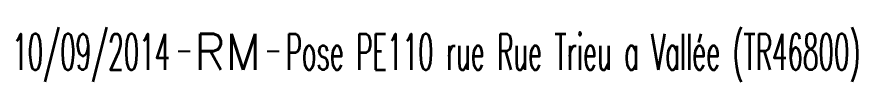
# Model space of a CAD drawing. Header units: millimetres. Extents: x 133989 to 135004, y 130988 to 132014.
# Drawn here: x 134511.76 to 134546.63, y 131986.8 to 131989.09 of the extents above; entities that cross this region are included whole.
import ezdxf
from ezdxf.enums import TextEntityAlignment as Align

# ---------------------------------------------------------------- set-up
doc = ezdxf.new("R2010")
doc.units = ezdxf.units.MM
doc.layers.get('0').update_dxf_attribs({"linetype": 'CONTINUOUS'})
doc.layers.add('L_910', color=7, linetype='CONTINUOUS')
doc.styles.get("Standard").update_dxf_attribs({"font": 'romans.shx', "width": 0.85})

# ---------------------------------------------------------------- blocks, each defined once
blk = doc.blocks.new('GIS_MODF')
at = {"color": 0, "linetype": 'Continuous', "flags": 128}
for points in [[(-2.176, -0.014), (-1.676, -0.014)], [(1.519, -0.014), (2.019, -0.014)]]:
    blk.add_lwpolyline(points, dxfattribs=at)
at = {"color": 0, "linetype": 'Continuous', "width": 0.5}
blk.add_attdef('DATE', text='', height=1.5, dxfattribs=at).set_placement((-2.502, -0.798), align=Align.RIGHT)
at = {"color": 0, "linetype": 'Continuous', "width": 1.771291}
blk.add_attdef('USER', text='', height=1.5, dxfattribs=at).set_placement((-1.507, -0.798), (1.276, -0.798), align=Align.FIT)
at = {"color": 0, "linetype": 'Continuous', "width": 0.5}
blk.add_attdef('DESC', (2.289, -0.798), '', height=1.5, dxfattribs=at)

msp = doc.modelspace()

# ---------------------------------------------------------------- block references
at = {"layer": 'L_910'}
ref = msp.add_blockref('GIS_MODF', (134520.624, 131988.102), dxfattribs=at)
ref.add_attrib('DATE', '10/09/2014', dxfattribs={"layer": '0', "color": 0, "linetype": 'Continuous', "height": 1.5, "width": 0.5}).set_placement((134518.122, 131987.304), align=Align.RIGHT)
ref.add_attrib('USER', 'RM', dxfattribs={"layer": '0', "color": 0, "linetype": 'Continuous', "height": 1.5, "width": 0.950449}).set_placement((134519.117, 131987.304), (134521.9, 131987.304), align=Align.FIT)
ref.add_attrib('DESC', 'Pose PE110 rue Rue Trieu a Vallée (TR46800)', (134522.913, 131987.304), dxfattribs={"layer": '0', "color": 0, "linetype": 'Continuous', "height": 1.5, "width": 0.5})

doc.saveas('drawing.dxf')
